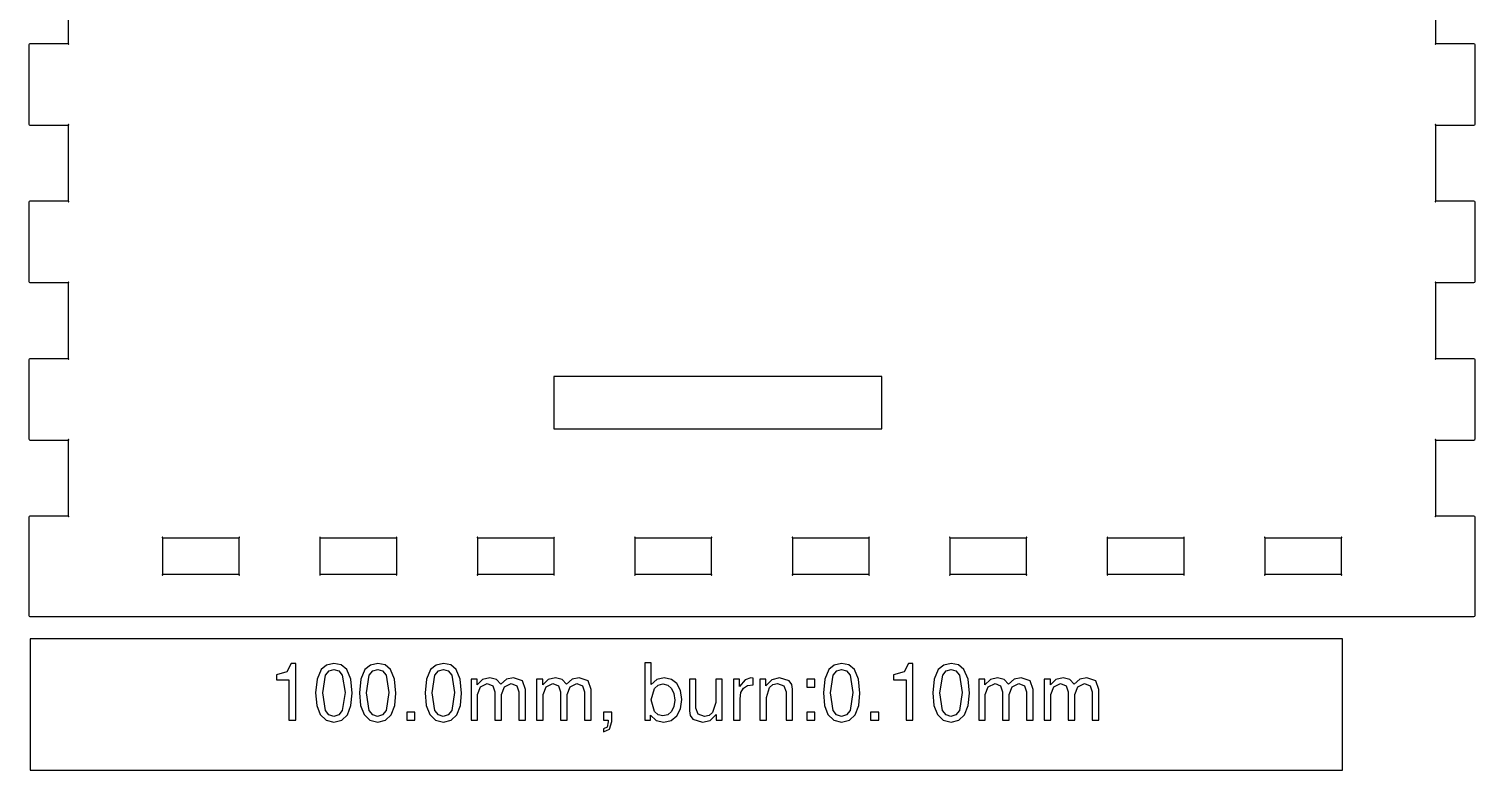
# Model space of a CAD drawing. Extents: x -1 to 239, y 10 to 330.
# Drawn here: x 10 to 120.2, y 10 to 66.5 of the extents above; entities that cross this region are included whole.
import ezdxf

# ---------------------------------------------------------------- set-up
doc = ezdxf.new("R2010")
doc.units = 0

msp = doc.modelspace()

# ---------------------------------------------------------------- linework, layer by layer
for p, q in [((13.000384, 71.151284), (13.000384, 65.350992)), ((117.198852, 65.350992), (117.198852, 71.151284)), ((10.029387, 65.321992), (10.000387, 65.269792)), ((10.000387, 65.269792), (10.000387, 65.251792)), ((10.000387, 65.251792), (10.000387, 59.2504)), ((10.081687, 65.350992), (10.029387, 65.321992)), ((10.099587, 65.350992), (10.081687, 65.350992)), ((13.000384, 65.350992), (10.099587, 65.350992)), ((13.000384, 65.350992), (13.000384, 65.341392)), ((13.010083, 65.350992), (13.000384, 65.350992)), ((13.000384, 65.341392), (13.014184, 65.309692)), ((13.041784, 65.337192), (13.010083, 65.350992)), ((13.014184, 65.309692), (13.037584, 65.313892)), ((13.037584, 65.313892), (13.041784, 65.337192)), ((117.188852, 65.350992), (117.156852, 65.337192)), ((117.156852, 65.337192), (117.161852, 65.313892)), ((117.161852, 65.313892), (117.183852, 65.309692)), ((117.183852, 65.309692), (117.198852, 65.341392)), ((117.198852, 65.350992), (117.188852, 65.350992)), ((120.099849, 65.350992), (117.198852, 65.350992)), ((117.198852, 65.341392), (117.198852, 65.350992)), ((120.116849, 65.350992), (120.099849, 65.350992)), ((120.170849, 65.321992), (120.116849, 65.350992)), ((120.199849, 65.269792), (120.170849, 65.321992)), ((120.199849, 65.251792), (120.199849, 65.269792)), ((120.199849, 59.2504), (120.199849, 65.251792)), ((10.000387, 59.2504), (10.000387, 59.2338)), ((10.000387, 59.2338), (10.029387, 59.1816)), ((10.029387, 59.1816), (10.081687, 59.1513)), ((10.081687, 59.1513), (10.099587, 59.1513)), ((10.099587, 59.1513), (13.000384, 59.1513)), ((13.014184, 59.193899), (13.000384, 59.1622)), ((13.000384, 59.1622), (13.000384, 59.1513)), ((13.000384, 59.1513), (13.010083, 59.1513)), ((13.000384, 59.1513), (13.000384, 53.350907)), ((13.010083, 59.1513), (13.041784, 59.1664)), ((13.037584, 59.1883), (13.014184, 59.193899)), ((13.041784, 59.1664), (13.037584, 59.1883)), ((117.161852, 59.1883), (117.156852, 59.1664)), ((117.156852, 59.1664), (117.188852, 59.1513)), ((117.183852, 59.193899), (117.161852, 59.1883)), ((117.198852, 59.1622), (117.183852, 59.193899)), ((117.188852, 59.1513), (117.198852, 59.1513)), ((117.198852, 59.1513), (117.198852, 59.1622)), ((117.198852, 53.350907), (117.198852, 59.1513)), ((117.198852, 59.1513), (120.099849, 59.1513)), ((120.099849, 59.1513), (120.116849, 59.1513)), ((120.116849, 59.1513), (120.170849, 59.1816)), ((120.170849, 59.1816), (120.199849, 59.2338)), ((120.199849, 59.2338), (120.199849, 59.2504)), ((10.029387, 53.322007), (10.000387, 53.269707)), ((10.000387, 53.269707), (10.000387, 53.251807)), ((10.000387, 53.251807), (10.000387, 47.251715)), ((10.081687, 53.350907), (10.029387, 53.322007)), ((10.099587, 53.350907), (10.081687, 53.350907)), ((13.000384, 53.350907), (10.099587, 53.350907)), ((13.000384, 53.350907), (13.000384, 53.341407)), ((13.010083, 53.350907), (13.000384, 53.350907)), ((13.000384, 53.341407), (13.014184, 53.309607)), ((13.041784, 53.337107), (13.010083, 53.350907)), ((13.014184, 53.309607), (13.037584, 53.313807)), ((13.037584, 53.313807), (13.041784, 53.337107)), ((117.188852, 53.350907), (117.156852, 53.337107)), ((117.156852, 53.337107), (117.161852, 53.313807)), ((117.161852, 53.313807), (117.183852, 53.309607)), ((117.183852, 53.309607), (117.198852, 53.341407)), ((117.198852, 53.350907), (117.188852, 53.350907)), ((120.099849, 53.350907), (117.198852, 53.350907)), ((117.198852, 53.341407), (117.198852, 53.350907)), ((120.116849, 53.350907), (120.099849, 53.350907)), ((120.170849, 53.322007), (120.116849, 53.350907)), ((120.199849, 53.269707), (120.170849, 53.322007)), ((120.199849, 53.251807), (120.199849, 53.269707)), ((120.199849, 47.251715), (120.199849, 53.251807)), ((10.000387, 47.251715), (10.000387, 47.235515)), ((10.000387, 47.235515), (10.029387, 47.181515)), ((10.029387, 47.181515), (10.081687, 47.151215)), ((10.081687, 47.151215), (10.099587, 47.151215)), ((10.099587, 47.151215), (13.000384, 47.151215)), ((13.014184, 47.193915), (13.000384, 47.162515)), ((13.000384, 47.162515), (13.000384, 47.151215)), ((13.000384, 47.151215), (13.010083, 47.151215)), ((13.000384, 47.151215), (13.000384, 41.351122)), ((13.010083, 47.151215), (13.041784, 47.166315)), ((13.037584, 47.190015), (13.014184, 47.193915)), ((13.041784, 47.166315), (13.037584, 47.190015)), ((117.161852, 47.190015), (117.156852, 47.166315)), ((117.156852, 47.166315), (117.188852, 47.151215)), ((117.183852, 47.193915), (117.161852, 47.190015)), ((117.198852, 47.162515), (117.183852, 47.193915)), ((117.188852, 47.151215), (117.198852, 47.151215)), ((117.198852, 47.151215), (117.198852, 47.162515)), ((117.198852, 41.351122), (117.198852, 47.151215)), ((117.198852, 47.151215), (120.099849, 47.151215)), ((120.099849, 47.151215), (120.116849, 47.151215)), ((120.116849, 47.151215), (120.170849, 47.181515)), ((120.170849, 47.181515), (120.199849, 47.235515)), ((120.199849, 47.235515), (120.199849, 47.251715)), ((10.029387, 41.322222), (10.000387, 41.269722)), ((10.000387, 41.269722), (10.000387, 41.252022)), ((10.000387, 41.252022), (10.000387, 35.25193)), ((10.081687, 41.351122), (10.029387, 41.322222)), ((10.099587, 41.351122), (10.081687, 41.351122)), ((13.000384, 41.351122), (10.099587, 41.351122)), ((13.000384, 41.351122), (13.000384, 41.341622)), ((13.010083, 41.351122), (13.000384, 41.351122)), ((13.000384, 41.341622), (13.014184, 41.309922)), ((13.041784, 41.337422), (13.010083, 41.351122)), ((13.014184, 41.309922), (13.037584, 41.313822)), ((13.037584, 41.313822), (13.041784, 41.337422)), ((117.188852, 41.351122), (117.156852, 41.337422)), ((117.156852, 41.337422), (117.161852, 41.313822)), ((117.161852, 41.313822), (117.183852, 41.309922)), ((117.183852, 41.309922), (117.198852, 41.341622)), ((117.198852, 41.351122), (117.188852, 41.351122)), ((120.099849, 41.351122), (117.198852, 41.351122)), ((117.198852, 41.341622), (117.198852, 41.351122)), ((120.116849, 41.351122), (120.099849, 41.351122)), ((120.170849, 41.322222), (120.116849, 41.351122)), ((120.199849, 41.269722), (120.170849, 41.322222)), ((120.199849, 41.252022), (120.199849, 41.269722)), ((120.199849, 35.25193), (120.199849, 41.252022)), ((74.999906, 40.000324), (49.999937, 40.000324)), ((49.999937, 40.000324), (49.999937, 36.000329)), ((74.999906, 36.000329), (74.999906, 40.000324)), ((49.999937, 36.000329), (74.999906, 36.000329)), ((49.999937, 36.000329), (49.999937, 36.000329)), ((10.000387, 35.25193), (10.000387, 35.23543)), ((10.000387, 35.23543), (10.029387, 35.18163)), ((10.029387, 35.18163), (10.081687, 35.15133)), ((10.081687, 35.15133), (10.099587, 35.15133)), ((10.099587, 35.15133), (13.000384, 35.15133)), ((13.014184, 35.19403), (13.000384, 35.16233)), ((13.000384, 35.16233), (13.000384, 35.15133)), ((13.000384, 35.15133), (13.010083, 35.15133)), ((13.000384, 35.15133), (13.000384, 29.351137)), ((13.010083, 35.15133), (13.041784, 35.16653)), ((13.037584, 35.18993), (13.014184, 35.19403)), ((13.041784, 35.16653), (13.037584, 35.18993)), ((117.161852, 35.18993), (117.156852, 35.16653)), ((117.156852, 35.16653), (117.188852, 35.15133)), ((117.183852, 35.19403), (117.161852, 35.18993)), ((117.198852, 35.16233), (117.183852, 35.19403)), ((117.188852, 35.15133), (117.198852, 35.15133)), ((117.198852, 35.15133), (117.198852, 35.16233)), ((117.198852, 29.351137), (117.198852, 35.15133)), ((117.198852, 35.15133), (120.099849, 35.15133)), ((120.099849, 35.15133), (120.116849, 35.15133)), ((120.116849, 35.15133), (120.170849, 35.18163)), ((120.170849, 35.18163), (120.199849, 35.23543)), ((120.199849, 35.23543), (120.199849, 35.25193)), ((10.029387, 29.322237), (10.000387, 29.268437)), ((10.000387, 29.268437), (10.000387, 29.250637)), ((10.000387, 29.250637), (10.000387, 21.800947)), ((10.081687, 29.351137), (10.029387, 29.322237)), ((10.099587, 29.351137), (10.081687, 29.351137)), ((13.000384, 29.351137), (10.099587, 29.351137)), ((13.000384, 29.351137), (13.000384, 29.341537)), ((13.010083, 29.351137), (13.000384, 29.351137)), ((13.000384, 29.341537), (13.014184, 29.309837)), ((13.041784, 29.337437), (13.010083, 29.351137)), ((13.014184, 29.309837), (13.037584, 29.313937)), ((13.037584, 29.313937), (13.041784, 29.337437)), ((117.188852, 29.351137), (117.156852, 29.337437)), ((117.156852, 29.337437), (117.161852, 29.313937)), ((117.161852, 29.313937), (117.183852, 29.309837)), ((117.183852, 29.309837), (117.198852, 29.341537)), ((117.198852, 29.351137), (117.188852, 29.351137)), ((120.099849, 29.351137), (117.198852, 29.351137)), ((117.198852, 29.341537), (117.198852, 29.351137)), ((120.116849, 29.351137), (120.099849, 29.351137)), ((120.170849, 29.322237), (120.116849, 29.351137)), ((120.199849, 29.268437), (120.170849, 29.322237)), ((120.199849, 29.250637), (120.199849, 29.268437)), ((120.199849, 21.800947), (120.199849, 29.250637)), ((20.162075, 27.738839), (20.157875, 27.715439)), ((20.157875, 27.715439), (20.189575, 27.700239)), ((20.185475, 27.743039), (20.162075, 27.738839)), ((20.200674, 27.711339), (20.185475, 27.743039)), ((20.189575, 27.700239), (20.200674, 27.700239)), ((20.200674, 27.700239), (20.200674, 27.711339)), ((20.200674, 24.900143), (20.200674, 27.700239)), ((20.200674, 27.700239), (25.999367, 27.700239)), ((26.013167, 27.743039), (25.999367, 27.711339)), ((25.999367, 27.711339), (25.999367, 27.700239)), ((25.999367, 27.700239), (26.009067, 27.700239)), ((25.999367, 27.700239), (25.999367, 24.900143)), ((26.009067, 27.700239), (26.040767, 27.715439)), ((26.036667, 27.738839), (26.013167, 27.743039)), ((26.040767, 27.715439), (26.036667, 27.738839)), ((32.161959, 27.738839), (32.157859, 27.715439)), ((32.157859, 27.715439), (32.189559, 27.700239)), ((32.185459, 27.743039), (32.161959, 27.738839)), ((32.200559, 27.711339), (32.185459, 27.743039)), ((32.189559, 27.700239), (32.200559, 27.700239)), ((32.200559, 27.700239), (32.200559, 27.711339)), ((32.200559, 24.900143), (32.200559, 27.700239)), ((32.200559, 27.700239), (38.000852, 27.700239)), ((38.014552, 27.743039), (38.000852, 27.711339)), ((38.000852, 27.711339), (38.000852, 27.700239)), ((38.000852, 27.700239), (38.010352, 27.700239)), ((38.000852, 27.700239), (38.000852, 24.900143)), ((38.010352, 27.700239), (38.042052, 27.715439)), ((38.037852, 27.738839), (38.014552, 27.743039)), ((38.042052, 27.715439), (38.037852, 27.738839)), ((44.162044, 27.738839), (44.156444, 27.715439)), ((44.156444, 27.715439), (44.188144, 27.700239)), ((44.183944, 27.743039), (44.162044, 27.738839)), ((44.199144, 27.711339), (44.183944, 27.743039)), ((44.188144, 27.700239), (44.199144, 27.700239)), ((44.199144, 27.700239), (44.199144, 27.711339)), ((44.199144, 24.900143), (44.199144, 27.700239)), ((44.199144, 27.700239), (49.999137, 27.700239)), ((50.013237, 27.743039), (49.999137, 27.711339)), ((49.999137, 27.711339), (49.999137, 27.700239)), ((49.999137, 27.700239), (50.009037, 27.700239)), ((49.999137, 27.700239), (49.999137, 24.900143)), ((50.009037, 27.700239), (50.040737, 27.715439)), ((50.036537, 27.738839), (50.013237, 27.743039)), ((50.040737, 27.715439), (50.036537, 27.738839)), ((56.161829, 27.738839), (56.157929, 27.715439)), ((56.157929, 27.715439), (56.189329, 27.700239)), ((56.185429, 27.743039), (56.161829, 27.738839)), ((56.200629, 27.711339), (56.185429, 27.743039)), ((56.189329, 27.700239), (56.200629, 27.700239)), ((56.200629, 27.700239), (56.200629, 27.711339)), ((56.200629, 24.900143), (56.200629, 27.700239)), ((56.200629, 27.700239), (61.999222, 27.700239)), ((62.012922, 27.743039), (61.999222, 27.711339)), ((61.999222, 27.711339), (61.999222, 27.700239)), ((61.999222, 27.700239), (62.008722, 27.700239)), ((61.999222, 27.700239), (61.999222, 24.900143)), ((62.008722, 27.700239), (62.040522, 27.715439)), ((62.036622, 27.738839), (62.012922, 27.743039)), ((62.040522, 27.715439), (62.036622, 27.738839)), ((68.161914, 27.738839), (68.157614, 27.715439)), ((68.157614, 27.715439), (68.189414, 27.700239)), ((68.185114, 27.743039), (68.161914, 27.738839)), ((68.200314, 27.711339), (68.185114, 27.743039)), ((68.189414, 27.700239), (68.200314, 27.700239)), ((68.200314, 27.700239), (68.200314, 27.711339)), ((68.200314, 24.900143), (68.200314, 27.700239)), ((68.200314, 27.700239), (74.000707, 27.700239)), ((74.014407, 27.743039), (74.000707, 27.711339)), ((74.000707, 27.711339), (74.000707, 27.700239)), ((74.000707, 27.700239), (74.010207, 27.700239)), ((74.000707, 27.700239), (74.000707, 24.900143)), ((74.010207, 27.700239), (74.042007, 27.715439)), ((74.037707, 27.738839), (74.014407, 27.743039)), ((74.042007, 27.715439), (74.037707, 27.738839)), ((80.161599, 27.738839), (80.157699, 27.715439)), ((80.157699, 27.715439), (80.189499, 27.700239)), ((80.185199, 27.743039), (80.161599, 27.738839)), ((80.200399, 27.711339), (80.185199, 27.743039)), ((80.189499, 27.700239), (80.200399, 27.700239)), ((80.200399, 27.700239), (80.200399, 27.711339)), ((80.200399, 24.900143), (80.200399, 27.700239)), ((80.200399, 27.700239), (86.000392, 27.700239)), ((86.014192, 27.743039), (86.000392, 27.711339)), ((86.000392, 27.711339), (86.000392, 27.700239)), ((86.000392, 27.700239), (86.010292, 27.700239)), ((86.000392, 27.700239), (86.000392, 24.900143)), ((86.010292, 27.700239), (86.041692, 27.715439)), ((86.037792, 27.738839), (86.014192, 27.743039)), ((86.041692, 27.715439), (86.037792, 27.738839)), ((92.161684, 27.738839), (92.157484, 27.715439)), ((92.157484, 27.715439), (92.189184, 27.700239)), ((92.185284, 27.743039), (92.161684, 27.738839)), ((92.200084, 27.711339), (92.185284, 27.743039)), ((92.189184, 27.700239), (92.200084, 27.700239)), ((92.200084, 27.700239), (92.200084, 27.711339)), ((92.200084, 24.900143), (92.200084, 27.700239)), ((92.200084, 27.700239), (98.000477, 27.700239)), ((98.014277, 27.743039), (98.000477, 27.711339)), ((98.000477, 27.711339), (98.000477, 27.700239)), ((98.000477, 27.700239), (98.009977, 27.700239)), ((98.000477, 27.700239), (98.000477, 24.900143)), ((98.009977, 27.700239), (98.041776, 27.715439)), ((98.037576, 27.738839), (98.014277, 27.743039)), ((98.041776, 27.715439), (98.037576, 27.738839)), ((104.161869, 27.738839), (104.157869, 27.715439)), ((104.157869, 27.715439), (104.188869, 27.700239)), ((104.184869, 27.743039), (104.161869, 27.738839)), ((104.199869, 27.711339), (104.184869, 27.743039)), ((104.188869, 27.700239), (104.199869, 27.700239)), ((104.199869, 27.700239), (104.199869, 27.711339)), ((104.199869, 24.900143), (104.199869, 27.700239)), ((104.199869, 27.700239), (110.000861, 27.700239)), ((110.013861, 27.743039), (110.000861, 27.711339)), ((110.000861, 27.711339), (110.000861, 27.700239)), ((110.000861, 27.700239), (110.009861, 27.700239)), ((110.000861, 27.700239), (110.000861, 24.900143)), ((110.009861, 27.700239), (110.041861, 27.715439)), ((110.037861, 27.738839), (110.013861, 27.743039)), ((110.041861, 27.715439), (110.037861, 27.738839)), ((20.189575, 24.900143), (20.157875, 24.886343)), ((20.157875, 24.886343), (20.162075, 24.862943)), ((20.162075, 24.862943), (20.185475, 24.858743)), ((20.185475, 24.858743), (20.200674, 24.890443)), ((20.200674, 24.900143), (20.189575, 24.900143)), ((23.100071, 24.900143), (20.200674, 24.900143)), ((20.200674, 24.890443), (20.200674, 24.900143)), ((25.999367, 24.900143), (23.100071, 24.900143)), ((23.100071, 24.900143), (23.100071, 24.900143)), ((25.999367, 24.900143), (25.999367, 24.890443)), ((26.009067, 24.900143), (25.999367, 24.900143)), ((25.999367, 24.890443), (26.013167, 24.858743)), ((26.040767, 24.886343), (26.009067, 24.900143)), ((26.013167, 24.858743), (26.036667, 24.862943)), ((26.036667, 24.862943), (26.040767, 24.886343)), ((32.189559, 24.900143), (32.157859, 24.886343)), ((32.157859, 24.886343), (32.161959, 24.862943)), ((32.161959, 24.862943), (32.185459, 24.858743)), ((32.185459, 24.858743), (32.200559, 24.890443)), ((32.200559, 24.900143), (32.189559, 24.900143)), ((35.099956, 24.900143), (32.200559, 24.900143)), ((32.200559, 24.890443), (32.200559, 24.900143)), ((38.000852, 24.900143), (35.099956, 24.900143)), ((35.099956, 24.900143), (35.099956, 24.900143)), ((38.000852, 24.900143), (38.000852, 24.890443)), ((38.010352, 24.900143), (38.000852, 24.900143)), ((38.000852, 24.890443), (38.014552, 24.858743)), ((38.042052, 24.886343), (38.010352, 24.900143)), ((38.014552, 24.858743), (38.037852, 24.862943)), ((38.037852, 24.862943), (38.042052, 24.886343)), ((44.188144, 24.900143), (44.156444, 24.886343)), ((44.156444, 24.886343), (44.162044, 24.862943)), ((44.162044, 24.862943), (44.183944, 24.858743)), ((44.183944, 24.858743), (44.199144, 24.890443)), ((44.199144, 24.900143), (44.188144, 24.900143)), ((47.100041, 24.900143), (44.199144, 24.900143)), ((44.199144, 24.890443), (44.199144, 24.900143)), ((49.999137, 24.900143), (47.100041, 24.900143)), ((47.100041, 24.900143), (47.100041, 24.900143)), ((49.999137, 24.900143), (49.999137, 24.890443)), ((50.009037, 24.900143), (49.999137, 24.900143)), ((49.999137, 24.890443), (50.013237, 24.858743)), ((50.040737, 24.886343), (50.009037, 24.900143)), ((50.013237, 24.858743), (50.036537, 24.862943)), ((50.036537, 24.862943), (50.040737, 24.886343)), ((56.189329, 24.900143), (56.157929, 24.886343)), ((56.157929, 24.886343), (56.161829, 24.862943)), ((56.161829, 24.862943), (56.185429, 24.858743)), ((56.185429, 24.858743), (56.200629, 24.890443)), ((56.200629, 24.900143), (56.189329, 24.900143)), ((59.099726, 24.900143), (56.200629, 24.900143)), ((56.200629, 24.890443), (56.200629, 24.900143)), ((61.999222, 24.900143), (59.099726, 24.900143)), ((59.099726, 24.900143), (59.099726, 24.900143)), ((61.999222, 24.900143), (61.999222, 24.890443)), ((62.008722, 24.900143), (61.999222, 24.900143)), ((61.999222, 24.890443), (62.012922, 24.858743)), ((62.040522, 24.886343), (62.008722, 24.900143)), ((62.012922, 24.858743), (62.036622, 24.862943)), ((62.036622, 24.862943), (62.040522, 24.886343)), ((68.189414, 24.900143), (68.157614, 24.886343)), ((68.157614, 24.886343), (68.161914, 24.862943)), ((68.161914, 24.862943), (68.185114, 24.858743)), ((68.185114, 24.858743), (68.200314, 24.890443)), ((68.200314, 24.900143), (68.189414, 24.900143)), ((71.09981, 24.900143), (68.200314, 24.900143)), ((68.200314, 24.890443), (68.200314, 24.900143)), ((74.000707, 24.900143), (71.09981, 24.900143)), ((71.09981, 24.900143), (71.09981, 24.900143)), ((74.000707, 24.900143), (74.000707, 24.890443)), ((74.010207, 24.900143), (74.000707, 24.900143)), ((74.000707, 24.890443), (74.014407, 24.858743)), ((74.042007, 24.886343), (74.010207, 24.900143)), ((74.014407, 24.858743), (74.037707, 24.862943)), ((74.037707, 24.862943), (74.042007, 24.886343)), ((80.189499, 24.900143), (80.157699, 24.886343)), ((80.157699, 24.886343), (80.161599, 24.862943)), ((80.161599, 24.862943), (80.185199, 24.858743)), ((80.185199, 24.858743), (80.200399, 24.890443)), ((80.200399, 24.900143), (80.189499, 24.900143)), ((83.099895, 24.900143), (80.200399, 24.900143)), ((80.200399, 24.890443), (80.200399, 24.900143)), ((86.000392, 24.900143), (83.099895, 24.900143)), ((83.099895, 24.900143), (83.099895, 24.900143)), ((86.000392, 24.900143), (86.000392, 24.890443)), ((86.010292, 24.900143), (86.000392, 24.900143)), ((86.000392, 24.890443), (86.014192, 24.858743)), ((86.041692, 24.886343), (86.010292, 24.900143)), ((86.014192, 24.858743), (86.037792, 24.862943)), ((86.037792, 24.862943), (86.041692, 24.886343)), ((92.189184, 24.900143), (92.157484, 24.886343)), ((92.157484, 24.886343), (92.161684, 24.862943)), ((92.161684, 24.862943), (92.185284, 24.858743)), ((92.185284, 24.858743), (92.200084, 24.890443)), ((92.200084, 24.900143), (92.189184, 24.900143)), ((95.09958, 24.900143), (92.200084, 24.900143)), ((92.200084, 24.890443), (92.200084, 24.900143)), ((98.000477, 24.900143), (95.09958, 24.900143)), ((95.09958, 24.900143), (95.09958, 24.900143)), ((98.000477, 24.900143), (98.000477, 24.890443)), ((98.009977, 24.900143), (98.000477, 24.900143)), ((98.000477, 24.890443), (98.014277, 24.858743)), ((98.041776, 24.886343), (98.009977, 24.900143)), ((98.014277, 24.858743), (98.037576, 24.862943)), ((98.037576, 24.862943), (98.041776, 24.886343)), ((104.188869, 24.900143), (104.157869, 24.886343)), ((104.157869, 24.886343), (104.161869, 24.862943)), ((104.161869, 24.862943), (104.184869, 24.858743)), ((104.184869, 24.858743), (104.199869, 24.890443)), ((104.199869, 24.900143), (104.188869, 24.900143)), ((107.099865, 24.900143), (104.199869, 24.900143)), ((104.199869, 24.890443), (104.199869, 24.900143)), ((110.000861, 24.900143), (107.099865, 24.900143)), ((107.099865, 24.900143), (107.099865, 24.900143)), ((110.000861, 24.900143), (110.000861, 24.890443)), ((110.009861, 24.900143), (110.000861, 24.900143)), ((110.000861, 24.890443), (110.013861, 24.858743)), ((110.041861, 24.886343), (110.009861, 24.900143)), ((110.013861, 24.858743), (110.037861, 24.862943)), ((110.037861, 24.862943), (110.041861, 24.886343)), ((10.000387, 21.800947), (10.000387, 21.784347)), ((10.000387, 21.784347), (10.029387, 21.730647)), ((10.029387, 21.730647), (10.081687, 21.700347)), ((10.081687, 21.700347), (10.099587, 21.700347)), ((10.099587, 21.700347), (13.099583, 21.700347)), ((13.099583, 21.700347), (117.099852, 21.700347)), ((13.099583, 21.700347), (13.099583, 21.700347)), ((117.099852, 21.700347), (120.099849, 21.700347)), ((120.099849, 21.700347), (120.116849, 21.700347)), ((120.116849, 21.700347), (120.170849, 21.730647)), ((120.170849, 21.730647), (120.199849, 21.784347)), ((120.199849, 21.784347), (120.199849, 21.800947)), ((110.099861, 19.999849), (10.099587, 19.999849)), ((10.099587, 19.999849), (10.099587, 10.000761)), ((110.099861, 10.000761), (110.099861, 19.999849)), ((29.989081, 18.133196), (29.664291, 17.49186)), ((30.337124, 18.133196), (29.989081, 18.133196)), ((30.337124, 13.794643), (30.337124, 18.133196)), ((32.263359, 17.659116), (31.952821, 16.934529)), ((32.687162, 18.006427), (32.263359, 17.659116)), ((33.241481, 18.133196), (32.687162, 18.006427)), ((32.867841, 17.555517), (33.241481, 17.665122)), ((33.798049, 18.00867), (33.241481, 18.133196)), ((33.241481, 18.133196), (33.241481, 18.133196)), ((33.241481, 17.665122), (33.61512, 17.555798)), ((33.241481, 17.665122), (33.241481, 17.665122)), ((34.219602, 17.659116), (33.798049, 18.00867)), ((34.53239, 16.925533), (34.219602, 17.659116)), ((35.599772, 17.659116), (35.289234, 16.934529)), ((36.023575, 18.006427), (35.599772, 17.659116)), ((36.577893, 18.133196), (36.023575, 18.006427)), ((36.204253, 17.555517), (36.577893, 17.665122)), ((37.134462, 18.00867), (36.577893, 18.133196)), ((36.577893, 18.133196), (36.577893, 18.133196)), ((36.577893, 17.665122), (36.951533, 17.555798)), ((36.577893, 17.665122), (36.577893, 17.665122)), ((37.556014, 17.659116), (37.134462, 18.00867)), ((37.868803, 16.925533), (37.556014, 17.659116)), ((40.604389, 17.659116), (40.29385, 16.934529)), ((41.028191, 18.006427), (40.604389, 17.659116)), ((41.58251, 18.133196), (41.028191, 18.006427)), ((41.20887, 17.555517), (41.58251, 17.665122)), ((42.139079, 18.00867), (41.58251, 18.133196)), ((41.58251, 18.133196), (41.58251, 18.133196)), ((41.58251, 17.665122), (41.95615, 17.555798)), ((41.58251, 17.665122), (41.58251, 17.665122)), ((42.560631, 17.659116), (42.139079, 18.00867)), ((42.87342, 16.925533), (42.560631, 17.659116)), ((56.926408, 18.169179), (56.926408, 13.794643)), ((57.42447, 18.169179), (56.926408, 18.169179)), ((57.42447, 16.512995), (57.42447, 18.169179)), ((70.950138, 17.659116), (70.6396, 16.934529)), ((71.373941, 18.006427), (70.950138, 17.659116)), ((71.928259, 18.133196), (71.373941, 18.006427)), ((71.554619, 17.555517), (71.928259, 17.665122)), ((72.484828, 18.00867), (71.928259, 18.133196)), ((71.928259, 18.133196), (71.928259, 18.133196)), ((71.928259, 17.665122), (72.301899, 17.555798)), ((71.928259, 17.665122), (71.928259, 17.665122)), ((72.90638, 17.659116), (72.484828, 18.00867)), ((73.219169, 16.925533), (72.90638, 17.659116)), ((77.016886, 18.133196), (76.692096, 17.49186)), ((77.364929, 18.133196), (77.016886, 18.133196)), ((77.364929, 13.794643), (77.364929, 18.133196)), ((79.291167, 17.659116), (78.980629, 16.934529)), ((79.71497, 18.006427), (79.291167, 17.659116)), ((80.269288, 18.133196), (79.71497, 18.006427)), ((79.895648, 17.555517), (80.269288, 17.665122)), ((80.825857, 18.00867), (80.269288, 18.133196)), ((80.269288, 18.133196), (80.269288, 18.133196)), ((80.269288, 17.665122), (80.642928, 17.555798)), ((80.269288, 17.665122), (80.269288, 17.665122)), ((81.247409, 17.659116), (80.825857, 18.00867)), ((81.560198, 16.925533), (81.247409, 17.659116)), ((29.664291, 17.49186), (28.866942, 17.269068)), ((28.866942, 17.269068), (28.866942, 16.885025)), ((28.866942, 16.885025), (29.809058, 16.885025)), ((29.809058, 16.885025), (29.809058, 13.794643)), ((31.952821, 16.934529), (31.849308, 15.894903)), ((32.389375, 15.888897), (32.601651, 17.224823)), ((32.601651, 17.224823), (32.867841, 17.555517)), ((33.61512, 17.555798), (33.88131, 17.227075)), ((33.88131, 17.227075), (34.093586, 15.906915)), ((34.633653, 15.858893), (34.53239, 16.925533)), ((35.289234, 16.934529), (35.185721, 15.894903)), ((35.725788, 15.888897), (35.938064, 17.224823)), ((35.938064, 17.224823), (36.204253, 17.555517)), ((36.951533, 17.555798), (37.217722, 17.227075)), ((37.217722, 17.227075), (37.429999, 15.906915)), ((37.970066, 15.858893), (37.868803, 16.925533)), ((40.29385, 16.934529), (40.190338, 15.894903)), ((40.730404, 15.888897), (40.942681, 17.224823)), ((40.942681, 17.224823), (41.20887, 17.555517)), ((41.95615, 17.555798), (42.222339, 17.227075)), ((42.222339, 17.227075), (42.434615, 15.906915)), ((42.974682, 15.858893), (42.87342, 16.925533)), ((43.688768, 16.939027), (43.688768, 13.794643)), ((44.150825, 16.939027), (43.688768, 16.939027)), ((44.150825, 16.494977), (44.150825, 16.939027)), ((44.575378, 16.903781), (44.150825, 16.494977)), ((44.408857, 16.350961), (44.930921, 16.590994)), ((45.116945, 17.029038), (44.575378, 16.903781)), ((44.930921, 16.590994), (45.361475, 16.426728)), ((45.623257, 16.915026), (45.116945, 17.029038)), ((45.963049, 16.548979), (45.623257, 16.915026)), ((46.398853, 16.921783), (45.963049, 16.548979)), ((46.233083, 16.350961), (46.75515, 16.590994)), ((46.929171, 17.029038), (46.398853, 16.921783)), ((46.75515, 16.590994), (47.183453, 16.424476)), ((47.605755, 16.802518), (46.929171, 17.029038)), ((47.841284, 16.152951), (47.605755, 16.802518)), ((48.687389, 16.939027), (48.687389, 13.794643)), ((49.149446, 16.939027), (48.687389, 16.939027)), ((49.149446, 16.494977), (49.149446, 16.939027)), ((49.573999, 16.903781), (49.149446, 16.494977)), ((49.407478, 16.350961), (49.929543, 16.590994)), ((50.115566, 17.029038), (49.573999, 16.903781)), ((49.929543, 16.590994), (50.360096, 16.426728)), ((50.621878, 16.915026), (50.115566, 17.029038)), ((50.96167, 16.548979), (50.621878, 16.915026)), ((51.397474, 16.921783), (50.96167, 16.548979)), ((51.231704, 16.350961), (51.753768, 16.590994)), ((51.92779, 17.029038), (51.397474, 16.921783)), ((51.753768, 16.590994), (52.182071, 16.424476)), ((52.604374, 16.802518), (51.92779, 17.029038)), ((52.839903, 16.152951), (52.604374, 16.802518)), ((57.836271, 16.903781), (57.42447, 16.512995)), ((58.39659, 17.029038), (57.836271, 16.903781)), ((57.938377, 16.474449), (58.300578, 16.560991)), ((58.300578, 16.560991), (58.679469, 16.473323)), ((58.300578, 16.560991), (58.300578, 16.560991)), ((58.958503, 16.914649), (58.39659, 17.029038)), ((59.381462, 16.586483), (58.958503, 16.914649)), ((59.648026, 16.067044), (59.381462, 16.586483)), ((60.826888, 16.939027), (60.328827, 16.939027)), ((60.328827, 16.939027), (60.328827, 14.514732)), ((60.826888, 14.712773), (60.826888, 16.939027)), ((62.831136, 16.939027), (62.333075, 16.939027)), ((62.333075, 16.939027), (62.333075, 15.156822)), ((62.831136, 13.794643), (62.831136, 16.939027)), ((63.689242, 16.939027), (63.689242, 13.794643)), ((64.1513, 16.939027), (63.689242, 16.939027)), ((64.1513, 16.368956), (64.1513, 16.939027)), ((64.566851, 16.874525), (64.1513, 16.368956)), ((65.009406, 17.029038), (64.566851, 16.874525)), ((65.201429, 17.011046), (65.009406, 17.029038)), ((65.201429, 16.500983), (65.201429, 17.011046)), ((65.693493, 16.939027), (65.693493, 13.794643)), ((66.15555, 16.939027), (65.693493, 16.939027)), ((66.15555, 16.410972), (66.15555, 16.939027)), ((66.605606, 16.884271), (66.15555, 16.410972)), ((67.199679, 17.029038), (66.605606, 16.884271)), ((66.698805, 16.515329), (67.049661, 16.590994)), ((67.049661, 16.590994), (67.522219, 16.423725)), ((67.925019, 16.795768), (67.199679, 17.029038)), ((68.125388, 16.52527), (67.925019, 16.795768)), ((69.894007, 16.939027), (69.26993, 16.939027)), ((69.26993, 16.939027), (69.26993, 16.314955)), ((69.894007, 16.314955), (69.894007, 16.939027)), ((70.6396, 16.934529), (70.536087, 15.894903)), ((71.076154, 15.888897), (71.28843, 17.224823)), ((71.28843, 17.224823), (71.554619, 17.555517)), ((72.301899, 17.555798), (72.568088, 17.227075)), ((72.568088, 17.227075), (72.780365, 15.906915)), ((73.320431, 15.858893), (73.219169, 16.925533)), ((76.692096, 17.49186), (75.894747, 17.269068)), ((75.894747, 17.269068), (75.894747, 16.885025)), ((75.894747, 16.885025), (76.836864, 16.885025)), ((76.836864, 16.885025), (76.836864, 13.794643)), ((78.980629, 16.934529), (78.877116, 15.894903)), ((79.417183, 15.888897), (79.629459, 17.224823)), ((79.629459, 17.224823), (79.895648, 17.555517)), ((80.642928, 17.555798), (80.909118, 17.227075)), ((80.909118, 17.227075), (81.121394, 15.906915)), ((81.661461, 15.858893), (81.560198, 16.925533)), ((82.375549, 16.939027), (82.375549, 13.794643)), ((82.837606, 16.939027), (82.375549, 16.939027)), ((82.837606, 16.494977), (82.837606, 16.939027)), ((83.262159, 16.903781), (82.837606, 16.494977)), ((83.095638, 16.350961), (83.617703, 16.590994)), ((83.803726, 17.029038), (83.262159, 16.903781)), ((83.617703, 16.590994), (84.048256, 16.426728)), ((84.310038, 16.915026), (83.803726, 17.029038)), ((84.64983, 16.548979), (84.310038, 16.915026)), ((85.085634, 16.921783), (84.64983, 16.548979)), ((84.919864, 16.350961), (85.441928, 16.590994)), ((85.61595, 17.029038), (85.085634, 16.921783)), ((85.441928, 16.590994), (85.870231, 16.424476)), ((86.292534, 16.802518), (85.61595, 17.029038)), ((86.528063, 16.152951), (86.292534, 16.802518)), ((87.374167, 16.939027), (87.374167, 13.794643)), ((87.836225, 16.939027), (87.374167, 16.939027)), ((87.836225, 16.494977), (87.836225, 16.939027)), ((88.260777, 16.903781), (87.836225, 16.494977)), ((88.094257, 16.350961), (88.616321, 16.590994)), ((88.802344, 17.029038), (88.260777, 16.903781)), ((88.616321, 16.590994), (89.046874, 16.426728)), ((89.308657, 16.915026), (88.802344, 17.029038)), ((89.648449, 16.548979), (89.308657, 16.915026)), ((90.084253, 16.921783), (89.648449, 16.548979)), ((89.918482, 16.350961), (90.440547, 16.590994)), ((90.614568, 17.029038), (90.084253, 16.921783)), ((90.440547, 16.590994), (90.86885, 16.424476)), ((91.291152, 16.802518), (90.614568, 17.029038)), ((91.526681, 16.152951), (91.291152, 16.802518)), ((31.849308, 15.894903), (31.938569, 14.927475)), ((32.600151, 14.543985), (32.389375, 15.888897)), ((34.093586, 15.906915), (33.88206, 14.537238)), ((34.542704, 14.912283), (34.633653, 15.858893)), ((35.185721, 15.894903), (35.274982, 14.927475)), ((35.936564, 14.543985), (35.725788, 15.888897)), ((37.429999, 15.906915), (37.218473, 14.537238)), ((37.879117, 14.912283), (37.970066, 15.858893)), ((40.190338, 15.894903), (40.279599, 14.927475)), ((40.941181, 14.543985), (40.730404, 15.888897)), ((42.434615, 15.906915), (42.223089, 14.537238)), ((42.883733, 14.912283), (42.974682, 15.858893)), ((44.19283, 15.768882), (44.408857, 16.350961)), ((44.19283, 13.794643), (44.19283, 15.768882)), ((45.361475, 16.426728), (45.512994, 15.960916)), ((45.512994, 15.960916), (45.512994, 13.794643)), ((46.017056, 15.768882), (46.233083, 16.350961)), ((46.017056, 13.794643), (46.017056, 15.768882)), ((47.183453, 16.424476), (47.337222, 15.960916)), ((47.337222, 15.960916), (47.337222, 13.794643)), ((47.841284, 13.794643), (47.841284, 16.152951)), ((49.191451, 15.768882), (49.407478, 16.350961)), ((49.191451, 13.794643), (49.191451, 15.768882)), ((50.360096, 16.426728), (50.511615, 15.960916)), ((50.511615, 15.960916), (50.511615, 13.794643)), ((51.015677, 15.768882), (51.231704, 16.350961)), ((51.015677, 13.794643), (51.015677, 15.768882)), ((52.182071, 16.424476), (52.33584, 15.960916)), ((52.33584, 15.960916), (52.33584, 13.794643)), ((52.839903, 13.794643), (52.839903, 16.152951)), ((57.42447, 15.34285), (57.662249, 16.228701)), ((57.662249, 16.228701), (57.938377, 16.474449)), ((58.679469, 16.473323), (58.968911, 16.224196)), ((58.968911, 16.224196), (59.153715, 15.834427)), ((59.153715, 15.834427), (59.218692, 15.324832)), ((59.740756, 15.378834), (59.648026, 16.067044)), ((64.193305, 15.426856), (64.256315, 15.916197)), ((64.256315, 15.916197), (64.440837, 16.254203)), ((64.440837, 16.254203), (64.753625, 16.447067)), ((64.753625, 16.447067), (65.201429, 16.500983)), ((66.197555, 15.528852), (66.430084, 16.300707)), ((66.197555, 13.794643), (66.197555, 15.528852)), ((66.430084, 16.300707), (66.698805, 16.515329)), ((67.522219, 16.423725), (67.697741, 15.972928)), ((67.697741, 15.972928), (67.697741, 13.794643)), ((68.195803, 16.170942), (68.125388, 16.52527)), ((68.195803, 13.794643), (68.195803, 16.170942)), ((69.26993, 16.314955), (69.894007, 16.314955)), ((70.536087, 15.894903), (70.625348, 14.927475)), ((71.28693, 14.543985), (71.076154, 15.888897)), ((72.780365, 15.906915), (72.568838, 14.537238)), ((73.229483, 14.912283), (73.320431, 15.858893)), ((78.877116, 15.894903), (78.966377, 14.927475)), ((79.627959, 14.543985), (79.417183, 15.888897)), ((81.121394, 15.906915), (80.909868, 14.537238)), ((81.570512, 14.912283), (81.661461, 15.858893)), ((82.879611, 15.768882), (83.095638, 16.350961)), ((82.879611, 13.794643), (82.879611, 15.768882)), ((84.048256, 16.426728), (84.199775, 15.960916)), ((84.199775, 15.960916), (84.199775, 13.794643)), ((84.703837, 15.768882), (84.919864, 16.350961)), ((84.703837, 13.794643), (84.703837, 15.768882)), ((85.870231, 16.424476), (86.024, 15.960916)), ((86.024, 15.960916), (86.024, 13.794643)), ((86.528063, 13.794643), (86.528063, 16.152951)), ((87.87823, 15.768882), (88.094257, 16.350961)), ((87.87823, 13.794643), (87.87823, 15.768882)), ((89.046874, 16.426728), (89.198393, 15.960916)), ((89.198393, 15.960916), (89.198393, 13.794643)), ((89.702456, 15.768882), (89.918482, 16.350961)), ((89.702456, 13.794643), (89.702456, 15.768882)), ((90.86885, 16.424476), (91.022619, 15.960916)), ((91.022619, 15.960916), (91.022619, 13.794643)), ((91.526681, 13.794643), (91.526681, 16.152951)), ((31.938569, 14.927475), (32.203352, 14.226704)), ((32.862777, 14.2071), (32.600151, 14.543985)), ((33.88206, 14.537238), (33.612589, 14.204007)), ((34.275108, 14.222203), (34.542704, 14.912283)), ((35.274982, 14.927475), (35.539765, 14.226704)), ((36.19919, 14.2071), (35.936564, 14.543985)), ((37.218473, 14.537238), (36.949002, 14.204007)), ((37.611521, 14.222203), (37.879117, 14.912283)), ((39.410241, 14.418715), (38.786164, 14.418715)), ((38.786164, 14.418715), (38.786164, 13.794643)), ((39.410241, 13.794643), (39.410241, 14.418715)), ((40.279599, 14.927475), (40.544381, 14.226704)), ((41.203807, 14.2071), (40.941181, 14.543985)), ((42.223089, 14.537238), (41.953618, 14.204007)), ((42.616138, 14.222203), (42.883733, 14.912283)), ((53.78802, 14.418715), (53.78802, 13.794643)), ((54.418098, 14.418715), (53.78802, 14.418715)), ((54.418098, 13.698626), (54.418098, 14.418715)), ((57.662249, 14.456977), (57.42447, 15.34285)), ((57.938377, 14.211226), (57.662249, 14.456977)), ((58.96441, 14.456977), (58.674406, 14.211789)), ((59.152027, 14.836055), (58.96441, 14.456977)), ((59.218692, 15.324832), (59.152027, 14.836055)), ((59.36721, 14.126189), (59.643432, 14.669251)), ((59.643432, 14.669251), (59.740756, 15.378834)), ((60.328827, 14.514732), (60.399335, 14.160415)), ((61.00241, 14.261953), (60.826888, 14.712773)), ((62.099796, 14.384967), (61.829293, 14.170346)), ((62.333075, 15.156822), (62.099796, 14.384967)), ((64.193305, 13.794643), (64.193305, 15.426856)), ((69.894007, 14.418715), (69.26993, 14.418715)), ((69.26993, 14.418715), (69.26993, 13.794643)), ((69.894007, 13.794643), (69.894007, 14.418715)), ((70.625348, 14.927475), (70.890131, 14.226704)), ((71.549556, 14.2071), (71.28693, 14.543985)), ((72.568838, 14.537238), (72.299368, 14.204007)), ((72.961887, 14.222203), (73.229483, 14.912283)), ((74.76061, 14.418715), (74.136532, 14.418715)), ((74.136532, 14.418715), (74.136532, 13.794643)), ((74.76061, 13.794643), (74.76061, 14.418715)), ((78.966377, 14.927475), (79.23116, 14.226704)), ((79.890585, 14.2071), (79.627959, 14.543985)), ((80.909868, 14.537238), (80.640397, 14.204007)), ((81.302916, 14.222203), (81.570512, 14.912283)), ((29.809058, 13.794643), (30.337124, 13.794643)), ((32.203352, 14.226704), (32.639156, 13.800466)), ((32.639156, 13.800466), (33.241481, 13.656637)), ((33.229479, 14.09468), (32.862777, 14.2071)), ((33.612589, 14.204007), (33.229479, 14.09468)), ((33.241481, 13.656637), (33.838742, 13.799903)), ((33.838742, 13.799903), (34.275108, 14.222203)), ((35.539765, 14.226704), (35.975569, 13.800466)), ((35.975569, 13.800466), (36.577893, 13.656637)), ((36.565892, 14.09468), (36.19919, 14.2071)), ((36.949002, 14.204007), (36.565892, 14.09468)), ((36.577893, 13.656637), (37.175155, 13.799903)), ((37.175155, 13.799903), (37.611521, 14.222203)), ((38.786164, 13.794643), (39.410241, 13.794643)), ((40.544381, 14.226704), (40.980185, 13.800466)), ((40.980185, 13.800466), (41.58251, 13.656637)), ((41.570508, 14.09468), (41.203807, 14.2071)), ((41.953618, 14.204007), (41.570508, 14.09468)), ((41.58251, 13.656637), (42.179771, 13.799903)), ((42.179771, 13.799903), (42.616138, 14.222203)), ((43.688768, 13.794643), (44.19283, 13.794643)), ((45.512994, 13.794643), (46.017056, 13.794643)), ((47.337222, 13.794643), (47.841284, 13.794643)), ((48.687389, 13.794643), (49.191451, 13.794643)), ((50.511615, 13.794643), (51.015677, 13.794643)), ((52.33584, 13.794643), (52.839903, 13.794643)), ((53.78802, 13.794643), (54.148065, 13.794643)), ((54.073805, 13.262841), (53.78802, 13.140567)), ((54.148065, 13.68664), (54.073805, 13.262841)), ((54.148065, 13.794643), (54.148065, 13.68664)), ((54.251577, 13.109849), (54.418098, 13.698626)), ((56.926408, 13.794643), (57.376464, 13.794643)), ((57.376464, 13.794643), (57.376464, 14.196703)), ((57.376464, 14.196703), (57.800266, 13.789401)), ((57.800266, 13.789401), (58.372587, 13.656637)), ((58.300578, 14.124684), (57.938377, 14.211226)), ((58.674406, 14.211789), (58.300578, 14.124684)), ((58.372587, 13.656637), (58.935719, 13.7789)), ((58.935719, 13.7789), (59.36721, 14.126189)), ((60.399335, 14.160415), (60.60036, 13.889916)), ((60.60036, 13.889916), (61.330951, 13.656637)), ((61.474968, 14.09468), (61.00241, 14.261953)), ((61.330951, 13.656637), (61.919023, 13.789398)), ((61.829293, 14.170346), (61.474968, 14.09468)), ((61.919023, 13.789398), (62.381081, 14.232713)), ((62.381081, 14.232713), (62.381081, 13.794643)), ((62.381081, 13.794643), (62.831136, 13.794643)), ((63.689242, 13.794643), (64.193305, 13.794643)), ((65.693493, 13.794643), (66.197555, 13.794643)), ((67.697741, 13.794643), (68.195803, 13.794643)), ((69.26993, 13.794643), (69.894007, 13.794643)), ((70.890131, 14.226704), (71.325935, 13.800466)), ((71.325935, 13.800466), (71.928259, 13.656637)), ((71.916258, 14.09468), (71.549556, 14.2071)), ((72.299368, 14.204007), (71.916258, 14.09468)), ((71.928259, 13.656637), (72.52552, 13.799903)), ((72.52552, 13.799903), (72.961887, 14.222203)), ((74.136532, 13.794643), (74.76061, 13.794643)), ((76.836864, 13.794643), (77.364929, 13.794643)), ((79.23116, 14.226704), (79.666964, 13.800466)), ((79.666964, 13.800466), (80.269288, 13.656637)), ((80.257287, 14.09468), (79.890585, 14.2071)), ((80.640397, 14.204007), (80.257287, 14.09468)), ((80.269288, 13.656637), (80.86655, 13.799903)), ((80.86655, 13.799903), (81.302916, 14.222203)), ((82.375549, 13.794643), (82.879611, 13.794643)), ((84.199775, 13.794643), (84.703837, 13.794643)), ((86.024, 13.794643), (86.528063, 13.794643)), ((87.374167, 13.794643), (87.87823, 13.794643)), ((89.198393, 13.794643), (89.702456, 13.794643)), ((91.022619, 13.794643), (91.526681, 13.794643)), ((53.78802, 13.140567), (53.78802, 12.91255)), ((53.78802, 12.91255), (54.251577, 13.109849)), ((10.099587, 10.000761), (110.099861, 10.000761)), ((10.099587, 10.000761), (10.099587, 10.000761))]:
    msp.add_line(p, q)

doc.saveas('drawing.dxf')
